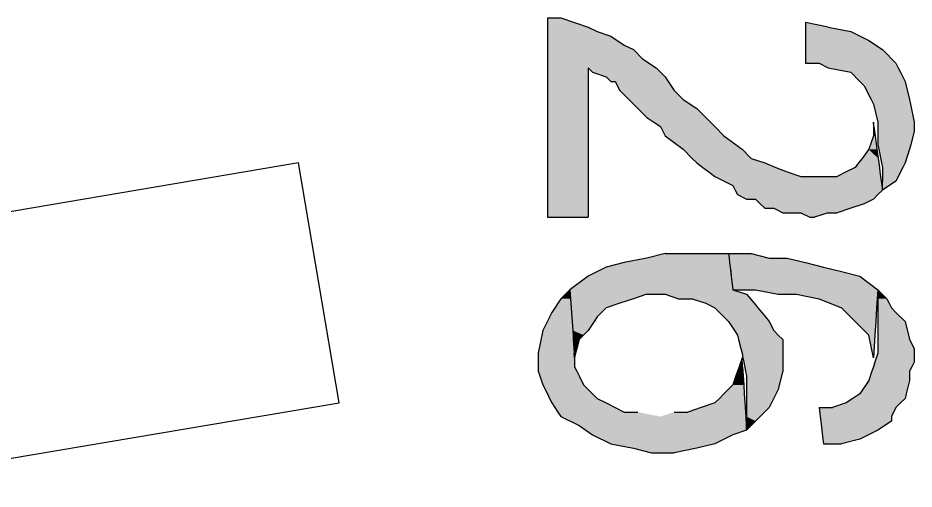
# Model space of a CAD drawing. Extents: x -1063 to 1100, y -467 to 441.
# Drawn here: x 938.64 to 971.63, y -147.75 to -130.42 of the extents above; entities that cross this region are included whole.
import ezdxf

# ---------------------------------------------------------------- set-up
doc = ezdxf.new("R2010")
doc.units = 0
doc.layers.add('H', color=7, linetype='CONTINUOUS')
doc.layers.add('P', color=250, linetype='CONTINUOUS')

# ---------------------------------------------------------------- blocks, each defined once
blk = doc.blocks.new('*U463')
at = {"layer": 'H', "color": 0, "linetype": 'CONTINUOUS'}
for p, q in [((958.132, -130.417), (958.632, -130.417)), ((958.132, -130.417), (958.132, -130.584)), ((958.132, -130.584), (958.132, -130.751)), ((958.632, -130.417), (959.132, -130.584)), ((959.132, -130.584), (959.632, -130.751)), ((958.132, -130.751), (958.132, -130.917)), ((958.132, -130.917), (958.132, -131.084)), ((959.632, -130.751), (959.965, -130.917)), ((959.965, -130.917), (960.465, -131.084)), ((958.132, -131.084), (958.132, -131.417)), ((960.465, -131.084), (960.965, -131.417)), ((958.132, -131.417), (958.132, -131.584)), ((958.132, -131.584), (958.132, -131.917)), ((960.965, -131.417), (961.298, -131.584)), ((961.298, -131.584), (961.632, -131.917)), ((958.132, -131.917), (958.132, -132.251)), ((961.632, -131.917), (962.132, -132.251)), ((958.132, -132.251), (958.132, -132.417)), ((959.632, -132.251), (959.632, -132.417)), ((959.632, -132.251), (959.798, -132.417)), ((962.132, -132.251), (962.298, -132.417)), ((958.132, -132.417), (958.132, -132.584)), ((958.132, -132.584), (958.132, -132.751)), ((959.632, -132.417), (959.632, -132.584)), ((959.632, -132.584), (959.632, -132.751)), ((959.798, -132.417), (960.298, -132.584)), ((960.298, -132.584), (960.465, -132.751)), ((962.298, -132.417), (962.465, -132.584)), ((962.465, -132.584), (962.576, -132.751)), ((958.132, -132.751), (958.132, -133.084)), ((959.632, -132.751), (959.632, -133.084)), ((960.465, -132.751), (960.632, -132.751)), ((960.632, -132.751), (960.798, -133.084)), ((962.576, -132.751), (962.798, -133.084)), ((958.132, -133.084), (958.132, -133.251)), ((958.132, -133.251), (958.132, -133.417)), ((959.632, -133.084), (959.632, -133.251)), ((959.632, -133.251), (959.632, -133.417)), ((960.798, -133.084), (960.965, -133.251)), ((960.965, -133.251), (961.132, -133.417)), ((962.798, -133.084), (962.965, -133.251)), ((962.965, -133.251), (963.132, -133.417)), ((958.132, -133.417), (958.132, -133.751)), ((959.632, -133.417), (959.632, -133.751)), ((961.132, -133.417), (961.465, -133.751)), ((963.132, -133.417), (963.632, -133.751)), ((958.132, -133.751), (958.132, -134.084)), ((959.632, -133.751), (959.632, -134.084)), ((961.465, -133.751), (961.798, -134.084)), ((963.632, -133.751), (963.965, -134.084)), ((958.132, -134.084), (958.132, -134.251)), ((958.132, -134.251), (958.132, -134.417)), ((959.632, -134.084), (959.632, -134.251)), ((959.632, -134.251), (959.632, -134.417)), ((961.798, -134.084), (962.048, -134.251)), ((962.048, -134.251), (962.298, -134.417)), ((963.965, -134.084), (964.132, -134.251)), ((964.132, -134.251), (964.298, -134.417)), ((970.132, -134.251), (970.132, -134.417)), ((970.154, -134.417), (970.132, -134.251)), ((958.132, -134.417), (958.132, -134.751)), ((959.632, -134.417), (959.632, -134.751)), ((962.298, -134.417), (962.465, -134.751)), ((964.298, -134.417), (964.632, -134.751)), ((970.132, -134.417), (970.132, -134.751)), ((970.154, -134.417), (970.198, -134.751)), ((958.132, -134.751), (958.132, -135.251)), ((959.632, -134.751), (959.632, -135.251)), ((962.465, -134.751), (963.132, -135.251)), ((964.632, -134.751), (965.298, -135.251)), ((970.132, -134.751), (969.965, -135.251)), ((970.198, -134.751), (970.265, -135.251)), ((958.132, -135.251), (958.132, -135.584)), ((959.632, -135.251), (959.632, -135.584)), ((963.132, -135.251), (963.465, -135.584)), ((965.298, -135.251), (965.632, -135.584)), ((969.965, -135.251), (969.715, -135.584)), ((970.265, -135.251), (970.309, -135.584)), ((958.132, -135.584), (958.132, -135.751)), ((959.632, -135.584), (959.632, -135.751)), ((963.465, -135.584), (963.632, -135.751)), ((965.632, -135.584), (966.132, -135.751)), ((969.715, -135.584), (969.59, -135.751)), ((970.309, -135.584), (970.332, -135.751)), ((958.132, -135.751), (958.132, -135.917)), ((958.132, -135.917), (958.132, -136.084)), ((959.632, -135.751), (959.632, -135.917)), ((959.632, -135.917), (959.632, -136.084)), ((963.632, -135.751), (963.854, -135.917)), ((963.854, -135.917), (964.076, -136.084)), ((966.132, -135.751), (966.548, -135.917)), ((966.548, -135.917), (966.965, -136.084)), ((969.465, -135.917), (969.132, -136.084)), ((969.59, -135.751), (969.465, -135.917)), ((970.332, -135.751), (970.354, -135.917)), ((970.354, -135.917), (970.376, -136.084)), ((958.132, -136.084), (958.132, -136.251)), ((959.632, -136.084), (959.632, -136.251)), ((964.076, -136.084), (964.298, -136.251)), ((966.965, -136.084), (967.465, -136.251)), ((969.132, -136.084), (968.798, -136.251)), ((970.376, -136.084), (970.398, -136.251)), ((958.132, -136.251), (958.132, -136.584)), ((959.632, -136.251), (959.632, -136.584)), ((964.298, -136.251), (964.965, -136.584)), ((967.465, -136.251), (967.798, -136.251)), ((967.798, -136.251), (968.798, -136.251)), ((970.398, -136.251), (970.443, -136.584)), ((958.132, -136.584), (958.132, -136.751)), ((958.132, -136.751), (958.132, -136.917)), ((959.632, -136.584), (959.632, -136.751)), ((959.632, -136.751), (959.632, -136.917)), ((964.965, -136.584), (965.048, -136.751)), ((965.048, -136.751), (965.132, -136.917)), ((970.465, -136.751), (970.298, -136.917)), ((970.443, -136.584), (970.465, -136.751)), ((958.132, -136.917), (958.132, -137.084)), ((958.132, -137.084), (958.132, -137.251)), ((959.632, -136.917), (959.632, -137.084)), ((959.632, -137.084), (959.632, -137.251)), ((965.132, -136.917), (965.465, -137.084)), ((965.465, -137.084), (965.798, -137.084)), ((965.798, -137.084), (965.965, -137.251)), ((970.132, -137.084), (969.798, -137.251)), ((970.298, -136.917), (970.132, -137.084)), ((958.132, -137.251), (958.132, -137.417)), ((958.132, -137.417), (958.132, -137.584)), ((959.632, -137.251), (959.632, -137.417)), ((959.632, -137.417), (959.632, -137.584)), ((965.965, -137.251), (966.132, -137.417)), ((966.132, -137.417), (966.465, -137.417)), ((966.465, -137.417), (966.798, -137.584)), ((969.298, -137.417), (968.798, -137.584)), ((969.798, -137.251), (969.298, -137.417)), ((958.132, -137.584), (958.132, -137.751)), ((958.132, -137.751), (959.632, -137.751)), ((959.632, -137.584), (959.632, -137.751)), ((966.798, -137.584), (967.465, -137.584)), ((967.465, -137.584), (967.798, -137.751)), ((967.798, -137.751), (967.965, -137.751)), ((968.465, -137.584), (967.965, -137.751)), ((968.465, -137.584), (968.798, -137.584))]:
    blk.add_line(p, q, dxfattribs=at)
for points in [[(958.132, -130.417), (958.132, -130.417), (958.632, -130.417)], [(958.132, -130.417), (958.132, -130.584), (959.132, -130.584)], [(958.132, -130.584), (958.132, -130.751), (959.632, -130.751)], [(958.132, -130.751), (958.132, -130.917), (959.965, -130.917)], [(958.132, -130.917), (958.132, -131.084), (960.465, -131.084)], [(958.132, -131.084), (958.132, -131.417), (960.965, -131.417)], [(958.132, -131.417), (958.132, -131.584), (961.298, -131.584)], [(958.132, -131.584), (958.132, -131.917), (961.632, -131.917)], [(958.132, -131.917), (958.132, -132.251), (962.132, -132.251)], [(958.132, -132.251), (958.132, -132.417), (959.632, -132.417)], [(959.632, -132.251), (959.798, -132.417), (962.298, -132.417)], [(958.132, -132.417), (958.132, -132.584), (959.632, -132.584)], [(958.132, -132.584), (958.132, -132.751), (959.632, -132.751)], [(959.798, -132.417), (960.298, -132.584), (962.465, -132.584)], [(960.298, -132.584), (960.465, -132.751), (962.576, -132.751)], [(958.132, -132.751), (958.132, -133.084), (959.632, -133.084)], [(960.465, -132.751), (960.465, -132.751), (960.632, -132.751)], [(960.632, -132.751), (960.798, -133.084), (962.798, -133.084)], [(958.132, -133.084), (958.132, -133.251), (959.632, -133.251)], [(958.132, -133.251), (958.132, -133.417), (959.632, -133.417)], [(960.798, -133.084), (960.965, -133.251), (962.965, -133.251)], [(960.965, -133.251), (961.132, -133.417), (963.132, -133.417)], [(958.132, -133.417), (958.132, -133.751), (959.632, -133.751)], [(961.132, -133.417), (961.465, -133.751), (963.632, -133.751)], [(958.132, -133.751), (958.132, -134.084), (959.632, -134.084)], [(961.465, -133.751), (961.798, -134.084), (963.965, -134.084)], [(958.132, -134.084), (958.132, -134.251), (959.632, -134.251)], [(958.132, -134.251), (958.132, -134.417), (959.632, -134.417)], [(961.798, -134.084), (962.048, -134.251), (964.132, -134.251)], [(962.048, -134.251), (962.298, -134.417), (964.298, -134.417)], [(970.132, -134.251), (970.132, -134.417), (970.154, -134.417)], [(958.132, -134.417), (958.132, -134.751), (959.632, -134.751)], [(962.298, -134.417), (962.465, -134.751), (964.632, -134.751)], [(970.132, -134.417), (970.132, -134.751), (970.198, -134.751)], [(958.132, -134.751), (958.132, -135.251), (959.632, -135.251)], [(962.465, -134.751), (963.132, -135.251), (965.298, -135.251)], [(970.132, -134.751), (969.965, -135.251), (970.265, -135.251)], [(958.132, -135.251), (958.132, -135.584), (959.632, -135.584)], [(963.132, -135.251), (963.465, -135.584), (965.632, -135.584)], [(969.965, -135.251), (969.715, -135.584), (970.309, -135.584)], [(958.132, -135.584), (958.132, -135.751), (959.632, -135.751)], [(963.465, -135.584), (963.632, -135.751), (966.132, -135.751)], [(969.715, -135.584), (969.59, -135.751), (970.332, -135.751)], [(958.132, -135.751), (958.132, -135.917), (959.632, -135.917)], [(958.132, -135.917), (958.132, -136.084), (959.632, -136.084)], [(963.632, -135.751), (963.854, -135.917), (966.548, -135.917)], [(963.854, -135.917), (964.076, -136.084), (966.965, -136.084)], [(969.465, -135.917), (969.132, -136.084), (970.376, -136.084)], [(969.59, -135.751), (969.465, -135.917), (970.354, -135.917)], [(958.132, -136.084), (958.132, -136.251), (959.632, -136.251)], [(964.076, -136.084), (964.298, -136.251), (967.465, -136.251)], [(969.132, -136.084), (968.798, -136.251), (970.398, -136.251)], [(958.132, -136.251), (958.132, -136.584), (959.632, -136.584)], [(964.298, -136.251), (964.965, -136.584), (970.443, -136.584)], [(967.465, -136.251), (967.465, -136.251), (967.798, -136.251)], [(967.798, -136.251), (967.798, -136.251), (968.798, -136.251)], [(958.132, -136.584), (958.132, -136.751), (959.632, -136.751)], [(958.132, -136.751), (958.132, -136.917), (959.632, -136.917)], [(964.965, -136.584), (965.048, -136.751), (970.465, -136.751)], [(965.048, -136.751), (965.132, -136.917), (970.298, -136.917)], [(958.132, -136.917), (958.132, -137.084), (959.632, -137.084)], [(958.132, -137.084), (958.132, -137.251), (959.632, -137.251)], [(965.132, -136.917), (965.465, -137.084), (970.132, -137.084)], [(965.465, -137.084), (965.465, -137.084), (965.798, -137.084)], [(965.798, -137.084), (965.965, -137.251), (969.798, -137.251)], [(958.132, -137.251), (958.132, -137.417), (959.632, -137.417)], [(958.132, -137.417), (958.132, -137.584), (959.632, -137.584)], [(965.965, -137.251), (966.132, -137.417), (969.298, -137.417)], [(966.132, -137.417), (966.132, -137.417), (966.465, -137.417)], [(966.465, -137.417), (966.798, -137.584), (968.798, -137.584)], [(958.132, -137.584), (958.132, -137.751), (959.632, -137.751)], [(958.132, -137.751), (958.132, -137.751), (959.632, -137.751)], [(966.798, -137.584), (966.798, -137.584), (967.465, -137.584)], [(967.465, -137.584), (967.798, -137.751), (967.965, -137.751)], [(967.798, -137.751), (967.798, -137.751), (967.965, -137.751)], [(968.465, -137.584), (968.465, -137.584), (968.798, -137.584)]]:
    blk.add_solid(points, dxfattribs=at)
at = {"layer": 'H', "color": 0, "linetype": 'CONTINUOUS', "extrusion": (0, 0, -1)}
for points in [[(-958.132, -130.417), (-958.632, -130.417), (-959.132, -130.584)], [(-958.132, -130.584), (-959.132, -130.584), (-959.632, -130.751)], [(-958.132, -130.751), (-959.632, -130.751), (-959.965, -130.917)], [(-958.132, -130.917), (-959.965, -130.917), (-960.465, -131.084)], [(-958.132, -131.084), (-960.465, -131.084), (-960.965, -131.417)], [(-958.132, -131.417), (-960.965, -131.417), (-961.298, -131.584)], [(-958.132, -131.584), (-961.298, -131.584), (-961.632, -131.917)], [(-958.132, -131.917), (-961.632, -131.917), (-962.132, -132.251)], [(-958.132, -132.251), (-959.632, -132.251), (-959.632, -132.417)], [(-959.632, -132.251), (-962.132, -132.251), (-962.298, -132.417)], [(-958.132, -132.417), (-959.632, -132.417), (-959.632, -132.584)], [(-958.132, -132.584), (-959.632, -132.584), (-959.632, -132.751)], [(-959.798, -132.417), (-962.298, -132.417), (-962.465, -132.584)], [(-960.298, -132.584), (-962.465, -132.584), (-962.576, -132.751)], [(-958.132, -132.751), (-959.632, -132.751), (-959.632, -133.084)], [(-960.632, -132.751), (-962.576, -132.751), (-962.798, -133.084)], [(-958.132, -133.084), (-959.632, -133.084), (-959.632, -133.251)], [(-958.132, -133.251), (-959.632, -133.251), (-959.632, -133.417)], [(-960.798, -133.084), (-962.798, -133.084), (-962.965, -133.251)], [(-960.965, -133.251), (-962.965, -133.251), (-963.132, -133.417)], [(-958.132, -133.417), (-959.632, -133.417), (-959.632, -133.751)], [(-961.132, -133.417), (-963.132, -133.417), (-963.632, -133.751)], [(-958.132, -133.751), (-959.632, -133.751), (-959.632, -134.084)], [(-961.465, -133.751), (-963.632, -133.751), (-963.965, -134.084)], [(-958.132, -134.084), (-959.632, -134.084), (-959.632, -134.251)], [(-958.132, -134.251), (-959.632, -134.251), (-959.632, -134.417)], [(-961.798, -134.084), (-963.965, -134.084), (-964.132, -134.251)], [(-962.048, -134.251), (-964.132, -134.251), (-964.298, -134.417)], [(-958.132, -134.417), (-959.632, -134.417), (-959.632, -134.751)], [(-962.298, -134.417), (-964.298, -134.417), (-964.632, -134.751)], [(-970.132, -134.417), (-970.154, -134.417), (-970.198, -134.751)], [(-958.132, -134.751), (-959.632, -134.751), (-959.632, -135.251)], [(-962.465, -134.751), (-964.632, -134.751), (-965.298, -135.251)], [(-970.132, -134.751), (-970.198, -134.751), (-970.265, -135.251)], [(-958.132, -135.251), (-959.632, -135.251), (-959.632, -135.584)], [(-963.132, -135.251), (-965.298, -135.251), (-965.632, -135.584)], [(-969.965, -135.251), (-970.265, -135.251), (-970.309, -135.584)], [(-958.132, -135.584), (-959.632, -135.584), (-959.632, -135.751)], [(-963.465, -135.584), (-965.632, -135.584), (-966.132, -135.751)], [(-969.715, -135.584), (-970.309, -135.584), (-970.332, -135.751)], [(-958.132, -135.751), (-959.632, -135.751), (-959.632, -135.917)], [(-958.132, -135.917), (-959.632, -135.917), (-959.632, -136.084)], [(-963.632, -135.751), (-966.132, -135.751), (-966.548, -135.917)], [(-963.854, -135.917), (-966.548, -135.917), (-966.965, -136.084)], [(-969.465, -135.917), (-970.354, -135.917), (-970.376, -136.084)], [(-969.59, -135.751), (-970.332, -135.751), (-970.354, -135.917)], [(-958.132, -136.084), (-959.632, -136.084), (-959.632, -136.251)], [(-964.076, -136.084), (-966.965, -136.084), (-967.465, -136.251)], [(-969.132, -136.084), (-970.376, -136.084), (-970.398, -136.251)], [(-958.132, -136.251), (-959.632, -136.251), (-959.632, -136.584)], [(-964.298, -136.251), (-970.398, -136.251), (-970.443, -136.584)], [(-958.132, -136.584), (-959.632, -136.584), (-959.632, -136.751)], [(-958.132, -136.751), (-959.632, -136.751), (-959.632, -136.917)], [(-964.965, -136.584), (-970.443, -136.584), (-970.465, -136.751)], [(-965.048, -136.751), (-970.465, -136.751), (-970.298, -136.917)], [(-958.132, -136.917), (-959.632, -136.917), (-959.632, -137.084)], [(-958.132, -137.084), (-959.632, -137.084), (-959.632, -137.251)], [(-965.132, -136.917), (-970.298, -136.917), (-970.132, -137.084)], [(-965.798, -137.084), (-970.132, -137.084), (-969.798, -137.251)], [(-958.132, -137.251), (-959.632, -137.251), (-959.632, -137.417)], [(-958.132, -137.417), (-959.632, -137.417), (-959.632, -137.584)], [(-965.965, -137.251), (-969.798, -137.251), (-969.298, -137.417)], [(-966.465, -137.417), (-969.298, -137.417), (-968.798, -137.584)], [(-958.132, -137.584), (-959.632, -137.584), (-959.632, -137.751)], [(-967.465, -137.584), (-968.465, -137.584), (-967.965, -137.751)]]:
    blk.add_solid(points, dxfattribs=at)
blk = doc.blocks.new('*U464')
at = {"layer": 'H', "color": 0, "linetype": 'CONTINUOUS'}
for p, q in [((967.632, -130.584), (967.632, -130.751)), ((968.465, -130.751), (967.632, -130.584)), ((967.632, -130.751), (967.632, -130.917)), ((967.632, -130.917), (967.632, -131.251)), ((968.465, -130.751), (969.298, -130.917)), ((969.298, -130.917), (969.965, -131.251)), ((967.632, -131.251), (967.632, -131.584)), ((969.965, -131.251), (970.465, -131.584)), ((967.632, -131.584), (967.632, -132.084)), ((970.465, -131.584), (970.965, -132.084)), ((967.632, -132.084), (968.132, -132.084)), ((968.132, -132.084), (968.465, -132.251)), ((968.465, -132.251), (969.298, -132.417)), ((970.965, -132.084), (971.048, -132.251)), ((971.048, -132.251), (971.132, -132.417)), ((969.298, -132.417), (969.632, -132.751)), ((971.132, -132.417), (971.298, -132.751)), ((969.632, -132.751), (969.798, -132.917)), ((969.798, -132.917), (970.048, -133.417)), ((971.298, -132.751), (971.34, -132.917)), ((971.34, -132.917), (971.465, -133.417)), ((970.048, -133.417), (970.132, -133.584)), ((970.132, -133.584), (970.298, -134.251)), ((971.465, -133.417), (971.498, -133.584)), ((971.498, -133.584), (971.632, -134.251)), ((970.298, -134.251), (970.298, -134.584)), ((971.632, -134.251), (971.632, -134.584)), ((970.298, -134.584), (970.298, -135.084)), ((971.632, -134.584), (971.507, -135.084)), ((970.298, -135.084), (970.332, -135.251)), ((970.332, -135.251), (970.432, -135.751)), ((971.465, -135.251), (971.298, -135.751)), ((971.507, -135.084), (971.465, -135.251)), ((970.432, -135.751), (970.465, -135.917)), ((970.465, -135.917), (970.465, -136.417)), ((971.215, -135.917), (970.965, -136.417)), ((971.298, -135.751), (971.215, -135.917)), ((970.965, -136.417), (970.465, -136.751)), ((970.465, -136.751), (970.465, -136.417))]:
    blk.add_line(p, q, dxfattribs=at)
for points in [[(967.632, -130.584), (967.632, -130.751), (968.465, -130.751)], [(967.632, -130.751), (967.632, -130.917), (969.298, -130.917)], [(967.632, -130.917), (967.632, -131.251), (969.965, -131.251)], [(967.632, -131.251), (967.632, -131.584), (970.465, -131.584)], [(967.632, -131.584), (967.632, -132.084), (970.965, -132.084)], [(967.632, -132.084), (967.632, -132.084), (968.132, -132.084)], [(968.132, -132.084), (968.465, -132.251), (971.048, -132.251)], [(968.465, -132.251), (969.298, -132.417), (971.132, -132.417)], [(969.298, -132.417), (969.632, -132.751), (971.298, -132.751)], [(969.632, -132.751), (969.798, -132.917), (971.34, -132.917)], [(969.798, -132.917), (970.048, -133.417), (971.465, -133.417)], [(970.048, -133.417), (970.132, -133.584), (971.498, -133.584)], [(970.132, -133.584), (970.298, -134.251), (971.632, -134.251)], [(970.298, -134.251), (970.298, -134.584), (971.632, -134.584)], [(970.298, -134.584), (970.298, -135.084), (971.507, -135.084)], [(970.298, -135.084), (970.332, -135.251), (971.465, -135.251)], [(970.332, -135.251), (970.432, -135.751), (971.298, -135.751)], [(970.432, -135.751), (970.465, -135.917), (971.215, -135.917)], [(970.465, -135.917), (970.465, -136.417), (970.965, -136.417)]]:
    blk.add_solid(points, dxfattribs=at)
at = {"layer": 'H', "color": 0, "linetype": 'CONTINUOUS', "extrusion": (0, 0, -1)}
for points in [[(-967.632, -130.751), (-968.465, -130.751), (-969.298, -130.917)], [(-967.632, -130.917), (-969.298, -130.917), (-969.965, -131.251)], [(-967.632, -131.251), (-969.965, -131.251), (-970.465, -131.584)], [(-967.632, -131.584), (-970.465, -131.584), (-970.965, -132.084)], [(-968.132, -132.084), (-970.965, -132.084), (-971.048, -132.251)], [(-968.465, -132.251), (-971.048, -132.251), (-971.132, -132.417)], [(-969.298, -132.417), (-971.132, -132.417), (-971.298, -132.751)], [(-969.632, -132.751), (-971.298, -132.751), (-971.34, -132.917)], [(-969.798, -132.917), (-971.34, -132.917), (-971.465, -133.417)], [(-970.048, -133.417), (-971.465, -133.417), (-971.498, -133.584)], [(-970.132, -133.584), (-971.498, -133.584), (-971.632, -134.251)], [(-970.298, -134.251), (-971.632, -134.251), (-971.632, -134.584)], [(-970.298, -134.584), (-971.632, -134.584), (-971.507, -135.084)], [(-970.298, -135.084), (-971.507, -135.084), (-971.465, -135.251)], [(-970.332, -135.251), (-971.465, -135.251), (-971.298, -135.751)], [(-970.432, -135.751), (-971.298, -135.751), (-971.215, -135.917)], [(-970.465, -135.917), (-971.215, -135.917), (-970.965, -136.417)], [(-970.465, -136.417), (-970.965, -136.417), (-970.465, -136.751)]]:
    blk.add_solid(points, dxfattribs=at)
blk = doc.blocks.new('*U465')
at = {"layer": 'H', "color": 0, "linetype": 'CONTINUOUS'}
for p, q in [((958.965, -140.417), (958.632, -140.751)), ((958.987, -140.751), (958.965, -140.417)), ((958.632, -140.751), (958.298, -141.251)), ((958.987, -140.751), (959.021, -141.251)), ((958.298, -141.251), (957.965, -141.917)), ((959.021, -141.251), (959.065, -141.917)), ((957.965, -141.917), (957.798, -142.751)), ((959.065, -141.917), (959.121, -142.751)), ((957.798, -142.751), (957.798, -142.917)), ((959.121, -142.751), (959.132, -142.917)), ((957.798, -142.917), (957.798, -143.251)), ((959.132, -142.917), (959.132, -143.251)), ((965.298, -142.917), (965.187, -143.251)), ((965.319, -143.251), (965.298, -142.917)), ((957.798, -143.251), (957.798, -143.417)), ((957.798, -143.417), (957.854, -143.584)), ((959.132, -143.251), (959.215, -143.417)), ((959.215, -143.417), (959.298, -143.584)), ((965.132, -143.417), (965.076, -143.584)), ((965.187, -143.251), (965.132, -143.417)), ((965.319, -143.251), (965.33, -143.417)), ((965.33, -143.417), (965.34, -143.584)), ((957.854, -143.584), (957.965, -143.917)), ((959.298, -143.584), (959.465, -143.917)), ((965.076, -143.584), (964.965, -143.917)), ((965.34, -143.584), (965.361, -143.917)), ((957.965, -143.917), (958.132, -144.251)), ((959.465, -143.917), (959.798, -144.251)), ((964.965, -143.917), (964.632, -144.251)), ((965.361, -143.917), (965.382, -144.251)), ((958.132, -144.251), (958.215, -144.417)), ((958.215, -144.417), (958.298, -144.584)), ((959.798, -144.251), (959.965, -144.417)), ((959.965, -144.417), (960.298, -144.584)), ((964.465, -144.417), (964.298, -144.584)), ((964.632, -144.251), (964.465, -144.417)), ((965.382, -144.251), (965.392, -144.417)), ((965.392, -144.417), (965.403, -144.584)), ((958.298, -144.584), (958.409, -144.751)), ((958.409, -144.751), (958.521, -144.917)), ((960.298, -144.584), (960.632, -144.751)), ((960.632, -144.751), (960.965, -144.917)), ((963.798, -144.751), (963.298, -144.917)), ((964.298, -144.584), (963.798, -144.751)), ((965.403, -144.584), (965.413, -144.751)), ((965.413, -144.751), (965.423, -144.917)), ((958.521, -144.917), (958.632, -145.084)), ((958.632, -145.084), (959.298, -145.417)), ((960.965, -144.917), (961.465, -144.917)), ((962.798, -144.917), (963.298, -144.917)), ((965.423, -144.917), (965.434, -145.084)), ((965.434, -145.084), (965.455, -145.417)), ((959.298, -145.417), (959.548, -145.584)), ((965.455, -145.417), (965.465, -145.584)), ((959.548, -145.584), (959.798, -145.751)), ((959.798, -145.751), (960.465, -146.084)), ((964.965, -145.751), (964.298, -146.084)), ((965.465, -145.584), (964.965, -145.751)), ((960.465, -146.084), (961.298, -146.251)), ((964.298, -146.084), (963.632, -146.251)), ((961.298, -146.251), (961.965, -146.417)), ((961.965, -146.417), (962.798, -146.417)), ((963.632, -146.251), (962.798, -146.417))]:
    blk.add_line(p, q, dxfattribs=at)
for points in [[(958.965, -140.417), (958.632, -140.751), (958.987, -140.751)], [(958.632, -140.751), (958.298, -141.251), (959.021, -141.251)], [(958.298, -141.251), (957.965, -141.917), (959.065, -141.917)], [(957.965, -141.917), (957.798, -142.751), (959.121, -142.751)], [(957.798, -142.751), (957.798, -142.917), (959.132, -142.917)], [(957.798, -142.917), (957.798, -143.251), (959.132, -143.251)], [(965.298, -142.917), (965.187, -143.251), (965.319, -143.251)], [(957.798, -143.251), (957.798, -143.417), (959.215, -143.417)], [(957.798, -143.417), (957.854, -143.584), (959.298, -143.584)], [(965.132, -143.417), (965.076, -143.584), (965.34, -143.584)], [(965.187, -143.251), (965.132, -143.417), (965.33, -143.417)], [(957.854, -143.584), (957.965, -143.917), (959.465, -143.917)], [(965.076, -143.584), (964.965, -143.917), (965.361, -143.917)], [(957.965, -143.917), (958.132, -144.251), (959.798, -144.251)], [(964.965, -143.917), (964.632, -144.251), (965.382, -144.251)], [(958.132, -144.251), (958.215, -144.417), (959.965, -144.417)], [(958.215, -144.417), (958.298, -144.584), (960.298, -144.584)], [(964.465, -144.417), (964.298, -144.584), (965.403, -144.584)], [(964.632, -144.251), (964.465, -144.417), (965.392, -144.417)], [(958.298, -144.584), (958.409, -144.751), (960.632, -144.751)], [(958.409, -144.751), (958.521, -144.917), (960.965, -144.917)], [(963.798, -144.751), (963.298, -144.917), (965.423, -144.917)], [(964.298, -144.584), (963.798, -144.751), (965.413, -144.751)], [(958.521, -144.917), (958.632, -145.084), (962.298, -145.084)], [(958.632, -145.084), (959.298, -145.417), (965.455, -145.417)], [(960.965, -144.917), (960.965, -144.917), (961.465, -144.917)], [(962.798, -144.917), (962.298, -145.084), (965.434, -145.084)], [(962.798, -144.917), (962.798, -144.917), (963.298, -144.917)], [(959.298, -145.417), (959.548, -145.584), (965.465, -145.584)], [(959.548, -145.584), (959.798, -145.751), (964.965, -145.751)], [(959.798, -145.751), (960.465, -146.084), (964.298, -146.084)], [(960.465, -146.084), (961.298, -146.251), (963.632, -146.251)], [(961.298, -146.251), (961.965, -146.417), (962.798, -146.417)], [(961.965, -146.417), (961.965, -146.417), (962.798, -146.417)]]:
    blk.add_solid(points, dxfattribs=at)
at = {"layer": 'H', "color": 0, "linetype": 'CONTINUOUS', "extrusion": (0, 0, -1)}
for points in [[(-958.632, -140.751), (-958.987, -140.751), (-959.021, -141.251)], [(-958.298, -141.251), (-959.021, -141.251), (-959.065, -141.917)], [(-957.965, -141.917), (-959.065, -141.917), (-959.121, -142.751)], [(-957.798, -142.751), (-959.121, -142.751), (-959.132, -142.917)], [(-957.798, -142.917), (-959.132, -142.917), (-959.132, -143.251)], [(-957.798, -143.251), (-959.132, -143.251), (-959.215, -143.417)], [(-957.798, -143.417), (-959.215, -143.417), (-959.298, -143.584)], [(-965.132, -143.417), (-965.33, -143.417), (-965.34, -143.584)], [(-965.187, -143.251), (-965.319, -143.251), (-965.33, -143.417)], [(-957.854, -143.584), (-959.298, -143.584), (-959.465, -143.917)], [(-965.076, -143.584), (-965.34, -143.584), (-965.361, -143.917)], [(-957.965, -143.917), (-959.465, -143.917), (-959.798, -144.251)], [(-964.965, -143.917), (-965.361, -143.917), (-965.382, -144.251)], [(-958.132, -144.251), (-959.798, -144.251), (-959.965, -144.417)], [(-958.215, -144.417), (-959.965, -144.417), (-960.298, -144.584)], [(-964.465, -144.417), (-965.392, -144.417), (-965.403, -144.584)], [(-964.632, -144.251), (-965.382, -144.251), (-965.392, -144.417)], [(-958.298, -144.584), (-960.298, -144.584), (-960.632, -144.751)], [(-958.409, -144.751), (-960.632, -144.751), (-960.965, -144.917)], [(-963.798, -144.751), (-965.413, -144.751), (-965.423, -144.917)], [(-964.298, -144.584), (-965.403, -144.584), (-965.413, -144.751)], [(-958.521, -144.917), (-961.465, -144.917), (-962.298, -145.084)], [(-958.632, -145.084), (-965.434, -145.084), (-965.455, -145.417)], [(-962.798, -144.917), (-965.423, -144.917), (-965.434, -145.084)], [(-959.298, -145.417), (-965.455, -145.417), (-965.465, -145.584)], [(-959.548, -145.584), (-965.465, -145.584), (-964.965, -145.751)], [(-959.798, -145.751), (-964.965, -145.751), (-964.298, -146.084)], [(-960.465, -146.084), (-964.298, -146.084), (-963.632, -146.251)], [(-961.298, -146.251), (-963.632, -146.251), (-962.798, -146.417)]]:
    blk.add_solid(points, dxfattribs=at)
blk = doc.blocks.new('*U466')
at = {"layer": 'H', "color": 0, "linetype": 'CONTINUOUS'}
for p, q in [((962.465, -139.084), (961.798, -139.251)), ((962.465, -139.084), (963.298, -139.084)), ((963.298, -139.084), (963.965, -139.084)), ((963.965, -139.084), (964.798, -139.084)), ((964.798, -139.084), (964.819, -139.251)), ((960.965, -139.417), (960.298, -139.584)), ((961.798, -139.251), (960.965, -139.417)), ((964.819, -139.251), (964.84, -139.417)), ((964.84, -139.417), (964.861, -139.584)), ((960.298, -139.584), (959.632, -139.917)), ((964.861, -139.584), (964.903, -139.917)), ((959.632, -139.917), (958.965, -140.417)), ((964.903, -139.917), (964.965, -140.417)), ((958.965, -140.417), (958.976, -140.584)), ((964.965, -140.417), (965.465, -140.584)), ((958.976, -140.584), (958.987, -140.751)), ((958.987, -140.751), (958.998, -140.917)), ((961.298, -140.751), (960.798, -140.917)), ((961.798, -140.584), (961.298, -140.751)), ((961.798, -140.584), (962.465, -140.584)), ((962.465, -140.584), (962.965, -140.751)), ((962.965, -140.751), (963.465, -140.751)), ((963.465, -140.751), (963.965, -140.917)), ((965.465, -140.584), (965.604, -140.751)), ((965.604, -140.751), (965.743, -140.917)), ((958.998, -140.917), (959.009, -141.084)), ((959.009, -141.084), (959.032, -141.417)), ((960.298, -141.084), (959.965, -141.417)), ((960.798, -140.917), (960.298, -141.084)), ((963.965, -140.917), (964.298, -141.084)), ((964.298, -141.084), (964.632, -141.417)), ((965.743, -140.917), (965.882, -141.084)), ((965.882, -141.084), (966.159, -141.417)), ((959.032, -141.417), (959.043, -141.584)), ((959.965, -141.417), (959.854, -141.584)), ((964.632, -141.417), (964.798, -141.584)), ((966.159, -141.417), (966.298, -141.584)), ((959.043, -141.584), (959.065, -141.917)), ((959.854, -141.584), (959.632, -141.917)), ((964.798, -141.584), (965.021, -141.917)), ((966.298, -141.584), (966.465, -141.917)), ((959.065, -141.917), (959.076, -142.084)), ((959.076, -142.084), (959.087, -142.251)), ((959.465, -142.084), (959.298, -142.251)), ((959.632, -141.917), (959.465, -142.084)), ((965.021, -141.917), (965.132, -142.084)), ((965.132, -142.084), (965.173, -142.251)), ((966.465, -141.917), (966.632, -142.084)), ((966.632, -142.084), (966.798, -142.251)), ((959.087, -142.251), (959.109, -142.584)), ((959.298, -142.251), (959.215, -142.584)), ((965.173, -142.251), (965.257, -142.584)), ((966.798, -142.251), (966.798, -142.584)), ((959.109, -142.584), (959.121, -142.751)), ((959.132, -142.917), (959.121, -142.751)), ((959.173, -142.751), (959.132, -142.917)), ((959.215, -142.584), (959.173, -142.751)), ((965.257, -142.584), (965.298, -142.751)), ((965.298, -142.751), (965.332, -142.917)), ((966.798, -142.584), (966.798, -142.751)), ((966.798, -142.751), (966.798, -142.917)), ((965.332, -142.917), (965.365, -143.084)), ((965.365, -143.084), (965.432, -143.417)), ((966.798, -142.917), (966.798, -143.084)), ((966.798, -143.084), (966.798, -143.417)), ((965.432, -143.417), (965.465, -143.584)), ((966.798, -143.417), (966.757, -143.584)), ((965.465, -143.584), (965.465, -144.084)), ((966.757, -143.584), (966.632, -144.084)), ((965.465, -144.084), (965.465, -144.584)), ((966.632, -144.084), (966.382, -144.584)), ((965.465, -144.584), (965.465, -144.751)), ((965.465, -144.751), (965.465, -145.084)), ((966.298, -144.751), (965.965, -145.084)), ((966.382, -144.584), (966.298, -144.751)), ((965.465, -145.084), (965.465, -145.251)), ((965.965, -145.084), (965.798, -145.251)), ((965.798, -145.251), (965.465, -145.584)), ((965.465, -145.584), (965.465, -145.251))]:
    blk.add_line(p, q, dxfattribs=at)
for points in [[(962.465, -139.084), (961.798, -139.251), (964.819, -139.251)], [(962.465, -139.084), (962.465, -139.084), (963.298, -139.084)], [(963.298, -139.084), (963.298, -139.084), (963.965, -139.084)], [(963.965, -139.084), (963.965, -139.084), (964.798, -139.084)], [(960.965, -139.417), (960.298, -139.584), (964.861, -139.584)], [(961.798, -139.251), (960.965, -139.417), (964.84, -139.417)], [(960.298, -139.584), (959.632, -139.917), (964.903, -139.917)], [(959.632, -139.917), (958.965, -140.417), (964.965, -140.417)], [(958.965, -140.417), (958.976, -140.584), (965.465, -140.584)], [(958.976, -140.584), (958.987, -140.751), (961.298, -140.751)], [(958.987, -140.751), (958.998, -140.917), (960.798, -140.917)], [(961.798, -140.584), (961.798, -140.584), (962.465, -140.584)], [(962.465, -140.584), (962.965, -140.751), (965.604, -140.751)], [(962.965, -140.751), (962.965, -140.751), (963.465, -140.751)], [(963.465, -140.751), (963.965, -140.917), (965.743, -140.917)], [(958.998, -140.917), (959.009, -141.084), (960.298, -141.084)], [(959.009, -141.084), (959.032, -141.417), (959.965, -141.417)], [(963.965, -140.917), (964.298, -141.084), (965.882, -141.084)], [(964.298, -141.084), (964.632, -141.417), (966.159, -141.417)], [(959.032, -141.417), (959.043, -141.584), (959.854, -141.584)], [(964.632, -141.417), (964.798, -141.584), (966.298, -141.584)], [(959.043, -141.584), (959.065, -141.917), (959.632, -141.917)], [(964.798, -141.584), (965.021, -141.917), (966.465, -141.917)], [(959.065, -141.917), (959.076, -142.084), (959.465, -142.084)], [(959.076, -142.084), (959.087, -142.251), (959.298, -142.251)], [(965.021, -141.917), (965.132, -142.084), (966.632, -142.084)], [(965.132, -142.084), (965.173, -142.251), (966.798, -142.251)], [(959.087, -142.251), (959.109, -142.584), (959.215, -142.584)], [(965.173, -142.251), (965.257, -142.584), (966.798, -142.584)], [(959.109, -142.584), (959.121, -142.751), (959.173, -142.751)], [(965.257, -142.584), (965.298, -142.751), (966.798, -142.751)], [(965.298, -142.751), (965.332, -142.917), (966.798, -142.917)], [(965.332, -142.917), (965.365, -143.084), (966.798, -143.084)], [(965.365, -143.084), (965.432, -143.417), (966.798, -143.417)], [(965.432, -143.417), (965.465, -143.584), (966.757, -143.584)], [(965.465, -143.584), (965.465, -144.084), (966.632, -144.084)], [(965.465, -144.084), (965.465, -144.584), (966.382, -144.584)], [(965.465, -144.584), (965.465, -144.751), (966.298, -144.751)], [(965.465, -144.751), (965.465, -145.084), (965.965, -145.084)], [(965.465, -145.084), (965.465, -145.251), (965.798, -145.251)]]:
    blk.add_solid(points, dxfattribs=at)
at = {"layer": 'H', "color": 0, "linetype": 'CONTINUOUS', "extrusion": (0, 0, -1)}
for points in [[(-962.465, -139.084), (-964.798, -139.084), (-964.819, -139.251)], [(-960.965, -139.417), (-964.84, -139.417), (-964.861, -139.584)], [(-961.798, -139.251), (-964.819, -139.251), (-964.84, -139.417)], [(-960.298, -139.584), (-964.861, -139.584), (-964.903, -139.917)], [(-959.632, -139.917), (-964.903, -139.917), (-964.965, -140.417)], [(-958.965, -140.417), (-964.965, -140.417), (-965.465, -140.584)], [(-958.976, -140.584), (-961.798, -140.584), (-961.298, -140.751)], [(-958.987, -140.751), (-961.298, -140.751), (-960.798, -140.917)], [(-962.465, -140.584), (-965.465, -140.584), (-965.604, -140.751)], [(-963.465, -140.751), (-965.604, -140.751), (-965.743, -140.917)], [(-958.998, -140.917), (-960.798, -140.917), (-960.298, -141.084)], [(-959.009, -141.084), (-960.298, -141.084), (-959.965, -141.417)], [(-963.965, -140.917), (-965.743, -140.917), (-965.882, -141.084)], [(-964.298, -141.084), (-965.882, -141.084), (-966.159, -141.417)], [(-959.032, -141.417), (-959.965, -141.417), (-959.854, -141.584)], [(-964.632, -141.417), (-966.159, -141.417), (-966.298, -141.584)], [(-959.043, -141.584), (-959.854, -141.584), (-959.632, -141.917)], [(-964.798, -141.584), (-966.298, -141.584), (-966.465, -141.917)], [(-959.065, -141.917), (-959.632, -141.917), (-959.465, -142.084)], [(-959.076, -142.084), (-959.465, -142.084), (-959.298, -142.251)], [(-965.021, -141.917), (-966.465, -141.917), (-966.632, -142.084)], [(-965.132, -142.084), (-966.632, -142.084), (-966.798, -142.251)], [(-959.087, -142.251), (-959.298, -142.251), (-959.215, -142.584)], [(-965.173, -142.251), (-966.798, -142.251), (-966.798, -142.584)], [(-959.109, -142.584), (-959.215, -142.584), (-959.173, -142.751)], [(-959.121, -142.751), (-959.173, -142.751), (-959.132, -142.917)], [(-965.257, -142.584), (-966.798, -142.584), (-966.798, -142.751)], [(-965.298, -142.751), (-966.798, -142.751), (-966.798, -142.917)], [(-965.332, -142.917), (-966.798, -142.917), (-966.798, -143.084)], [(-965.365, -143.084), (-966.798, -143.084), (-966.798, -143.417)], [(-965.432, -143.417), (-966.798, -143.417), (-966.757, -143.584)], [(-965.465, -143.584), (-966.757, -143.584), (-966.632, -144.084)], [(-965.465, -144.084), (-966.632, -144.084), (-966.382, -144.584)], [(-965.465, -144.584), (-966.382, -144.584), (-966.298, -144.751)], [(-965.465, -144.751), (-966.298, -144.751), (-965.965, -145.084)], [(-965.465, -145.084), (-965.965, -145.084), (-965.798, -145.251)], [(-965.465, -145.251), (-965.798, -145.251), (-965.465, -145.584)]]:
    blk.add_solid(points, dxfattribs=at)
blk = doc.blocks.new('*U467')
at = {"layer": 'H', "color": 0, "linetype": 'CONTINUOUS'}
for p, q in [((964.798, -139.084), (965.632, -139.084)), ((964.798, -139.084), (964.819, -139.251)), ((965.632, -139.084), (966.298, -139.251)), ((964.819, -139.251), (964.84, -139.417)), ((964.84, -139.417), (964.861, -139.584)), ((966.298, -139.251), (966.965, -139.251)), ((966.965, -139.251), (967.632, -139.417)), ((967.632, -139.417), (968.298, -139.584)), ((964.861, -139.584), (964.882, -139.751)), ((964.882, -139.751), (964.903, -139.917)), ((968.298, -139.584), (968.965, -139.751)), ((968.965, -139.751), (969.632, -139.917)), ((964.903, -139.917), (964.965, -140.417)), ((969.632, -139.917), (970.298, -140.417)), ((964.965, -140.417), (965.798, -140.417)), ((965.798, -140.417), (966.632, -140.584)), ((970.298, -140.417), (970.287, -140.584)), ((966.632, -140.584), (967.298, -140.584)), ((967.298, -140.584), (968.132, -140.751)), ((968.132, -140.751), (968.965, -141.084)), ((970.276, -140.751), (970.254, -141.084)), ((970.287, -140.584), (970.276, -140.751)), ((968.965, -141.084), (969.465, -141.584)), ((970.254, -141.084), (970.221, -141.584)), ((969.465, -141.584), (969.965, -142.084)), ((970.221, -141.584), (970.187, -142.084)), ((970.132, -142.917), (969.965, -142.084)), ((970.187, -142.084), (970.132, -142.917))]:
    blk.add_line(p, q, dxfattribs=at)
for points in [[(964.798, -139.084), (964.798, -139.084), (965.632, -139.084)], [(964.798, -139.084), (964.819, -139.251), (966.298, -139.251)], [(964.819, -139.251), (964.84, -139.417), (967.632, -139.417)], [(964.84, -139.417), (964.861, -139.584), (968.298, -139.584)], [(966.298, -139.251), (966.298, -139.251), (966.965, -139.251)], [(964.861, -139.584), (964.882, -139.751), (968.965, -139.751)], [(964.882, -139.751), (964.903, -139.917), (969.632, -139.917)], [(964.903, -139.917), (964.965, -140.417), (970.298, -140.417)], [(964.965, -140.417), (964.965, -140.417), (965.798, -140.417)], [(965.798, -140.417), (966.632, -140.584), (970.287, -140.584)], [(966.632, -140.584), (966.632, -140.584), (967.298, -140.584)], [(967.298, -140.584), (968.132, -140.751), (970.276, -140.751)], [(968.132, -140.751), (968.965, -141.084), (970.254, -141.084)], [(968.965, -141.084), (969.465, -141.584), (970.221, -141.584)], [(969.465, -141.584), (969.965, -142.084), (970.187, -142.084)]]:
    blk.add_solid(points, dxfattribs=at)
at = {"layer": 'H', "color": 0, "linetype": 'CONTINUOUS', "extrusion": (0, 0, -1)}
for points in [[(-964.798, -139.084), (-965.632, -139.084), (-966.298, -139.251)], [(-964.819, -139.251), (-966.965, -139.251), (-967.632, -139.417)], [(-964.84, -139.417), (-967.632, -139.417), (-968.298, -139.584)], [(-964.861, -139.584), (-968.298, -139.584), (-968.965, -139.751)], [(-964.882, -139.751), (-968.965, -139.751), (-969.632, -139.917)], [(-964.903, -139.917), (-969.632, -139.917), (-970.298, -140.417)], [(-965.798, -140.417), (-970.298, -140.417), (-970.287, -140.584)], [(-967.298, -140.584), (-970.287, -140.584), (-970.276, -140.751)], [(-968.132, -140.751), (-970.276, -140.751), (-970.254, -141.084)], [(-968.965, -141.084), (-970.254, -141.084), (-970.221, -141.584)], [(-969.465, -141.584), (-970.221, -141.584), (-970.187, -142.084)], [(-969.965, -142.084), (-970.187, -142.084), (-970.132, -142.917)]]:
    blk.add_solid(points, dxfattribs=at)
blk = doc.blocks.new('*U468')
at = {"layer": 'H', "color": 0, "linetype": 'CONTINUOUS'}
for p, q in [((970.298, -140.417), (970.298, -140.751)), ((970.632, -140.751), (970.298, -140.417)), ((970.298, -140.751), (970.298, -140.917)), ((970.632, -140.751), (970.715, -140.917)), ((970.298, -140.917), (970.298, -141.084)), ((970.298, -141.084), (970.298, -141.251)), ((970.715, -140.917), (970.798, -141.084)), ((970.798, -141.084), (970.965, -141.251)), ((970.298, -141.251), (970.298, -141.584)), ((970.965, -141.251), (971.298, -141.584)), ((970.298, -141.584), (970.298, -142.084)), ((971.298, -141.584), (971.423, -142.084)), ((970.298, -142.084), (970.298, -142.251)), ((971.423, -142.084), (971.465, -142.251)), ((970.298, -142.251), (970.298, -142.584)), ((971.465, -142.251), (971.632, -142.584)), ((970.298, -142.751), (970.187, -143.084)), ((970.298, -142.584), (970.298, -142.751)), ((971.632, -142.584), (971.632, -142.751)), ((971.632, -142.751), (971.632, -143.084)), ((970.187, -143.084), (970.132, -143.251)), ((971.632, -143.084), (971.548, -143.251)), ((970.076, -143.417), (969.965, -143.751)), ((970.132, -143.251), (970.076, -143.417)), ((971.548, -143.251), (971.465, -143.417)), ((971.465, -143.417), (971.465, -143.751)), ((969.965, -143.751), (969.632, -144.251)), ((971.465, -143.751), (971.34, -144.251)), ((969.382, -144.417), (969.132, -144.584)), ((969.632, -144.251), (969.382, -144.417)), ((971.298, -144.417), (971.132, -144.584)), ((971.34, -144.251), (971.298, -144.417)), ((968.132, -144.751), (968.632, -144.751)), ((968.132, -144.751), (968.173, -145.084)), ((969.132, -144.584), (968.632, -144.751)), ((970.965, -144.751), (970.798, -145.084)), ((971.132, -144.584), (970.965, -144.751)), ((968.173, -145.084), (968.194, -145.251)), ((970.798, -145.084), (970.798, -145.251)), ((968.194, -145.251), (968.236, -145.584)), ((970.798, -145.251), (970.298, -145.584)), ((968.236, -145.584), (968.278, -145.917)), ((970.298, -145.584), (969.632, -145.917)), ((968.278, -145.917), (968.298, -146.084)), ((968.298, -146.084), (968.965, -146.084)), ((969.632, -145.917), (968.965, -146.084))]:
    blk.add_line(p, q, dxfattribs=at)
for points in [[(970.298, -140.417), (970.298, -140.751), (970.632, -140.751)], [(970.298, -140.751), (970.298, -140.917), (970.715, -140.917)], [(970.298, -140.917), (970.298, -141.084), (970.798, -141.084)], [(970.298, -141.084), (970.298, -141.251), (970.965, -141.251)], [(970.298, -141.251), (970.298, -141.584), (971.298, -141.584)], [(970.298, -141.584), (970.298, -142.084), (971.423, -142.084)], [(970.298, -142.084), (970.298, -142.251), (971.465, -142.251)], [(970.298, -142.251), (970.298, -142.584), (971.632, -142.584)], [(970.298, -142.751), (970.187, -143.084), (971.632, -143.084)], [(970.298, -142.584), (970.298, -142.751), (971.632, -142.751)], [(970.187, -143.084), (970.132, -143.251), (971.548, -143.251)], [(970.076, -143.417), (969.965, -143.751), (971.465, -143.751)], [(970.132, -143.251), (970.076, -143.417), (971.465, -143.417)], [(969.965, -143.751), (969.632, -144.251), (971.34, -144.251)], [(969.382, -144.417), (969.132, -144.584), (971.132, -144.584)], [(969.632, -144.251), (969.382, -144.417), (971.298, -144.417)], [(968.132, -144.751), (968.132, -144.751), (968.632, -144.751)], [(968.132, -144.751), (968.173, -145.084), (970.798, -145.084)], [(969.132, -144.584), (968.632, -144.751), (970.965, -144.751)], [(968.173, -145.084), (968.194, -145.251), (970.798, -145.251)], [(968.194, -145.251), (968.236, -145.584), (970.298, -145.584)], [(968.236, -145.584), (968.278, -145.917), (969.632, -145.917)], [(968.278, -145.917), (968.298, -146.084), (968.965, -146.084)], [(968.298, -146.084), (968.298, -146.084), (968.965, -146.084)]]:
    blk.add_solid(points, dxfattribs=at)
at = {"layer": 'H', "color": 0, "linetype": 'CONTINUOUS', "extrusion": (0, 0, -1)}
for points in [[(-970.298, -140.751), (-970.632, -140.751), (-970.715, -140.917)], [(-970.298, -140.917), (-970.715, -140.917), (-970.798, -141.084)], [(-970.298, -141.084), (-970.798, -141.084), (-970.965, -141.251)], [(-970.298, -141.251), (-970.965, -141.251), (-971.298, -141.584)], [(-970.298, -141.584), (-971.298, -141.584), (-971.423, -142.084)], [(-970.298, -142.084), (-971.423, -142.084), (-971.465, -142.251)], [(-970.298, -142.251), (-971.465, -142.251), (-971.632, -142.584)], [(-970.298, -142.584), (-971.632, -142.584), (-971.632, -142.751)], [(-970.298, -142.751), (-971.632, -142.751), (-971.632, -143.084)], [(-970.187, -143.084), (-971.632, -143.084), (-971.548, -143.251)], [(-970.076, -143.417), (-971.465, -143.417), (-971.465, -143.751)], [(-970.132, -143.251), (-971.548, -143.251), (-971.465, -143.417)], [(-969.965, -143.751), (-971.465, -143.751), (-971.34, -144.251)], [(-969.382, -144.417), (-971.298, -144.417), (-971.132, -144.584)], [(-969.632, -144.251), (-971.34, -144.251), (-971.298, -144.417)], [(-968.132, -144.751), (-970.965, -144.751), (-970.798, -145.084)], [(-969.132, -144.584), (-971.132, -144.584), (-970.965, -144.751)], [(-968.173, -145.084), (-970.798, -145.084), (-970.798, -145.251)], [(-968.194, -145.251), (-970.798, -145.251), (-970.298, -145.584)], [(-968.236, -145.584), (-970.298, -145.584), (-969.632, -145.917)], [(-968.278, -145.917), (-969.632, -145.917), (-968.965, -146.084)]]:
    blk.add_solid(points, dxfattribs=at)

msp = doc.modelspace()

# ---------------------------------------------------------------- linework, layer by layer
at = {"layer": 'P', "color": 0, "linetype": 'CONTINUOUS'}
msp.add_lwpolyline([(931.632, -147.751), (950.465, -144.584), (948.965, -135.751), (929.298, -139.084)], dxfattribs=at)

# ---------------------------------------------------------------- block references
at = {"layer": 'H', "color": 0, "linetype": 'CONTINUOUS'}
for name in ['*U463', '*U464', '*U466', '*U467', '*U465', '*U468']:
    msp.add_blockref(name, (0, 0), dxfattribs=at)

doc.saveas('drawing.dxf')
